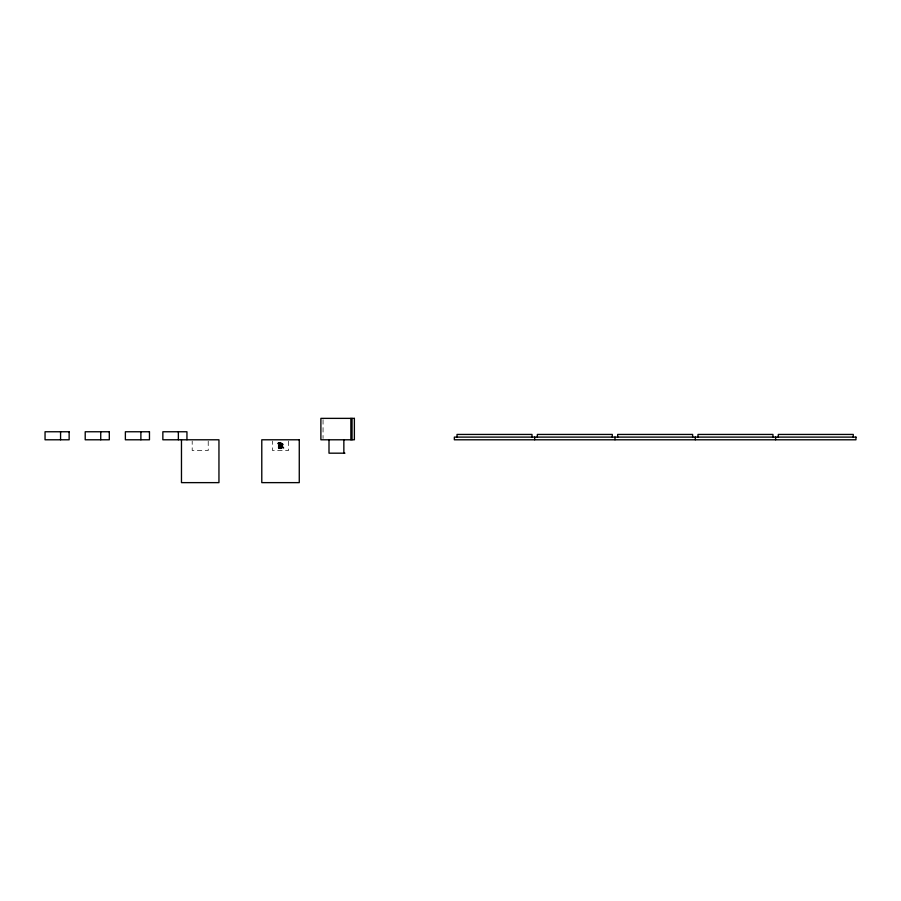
<?xml version="1.0" encoding="UTF-8"?>
<svg xmlns="http://www.w3.org/2000/svg" width="901" height="901" viewBox="0 0 901 901"><rect width="100%" height="100%" fill="white"/><g stroke="black" fill="none" stroke-linecap="round" stroke-linejoin="round"><path stroke-width="0.68" stroke-dasharray="4.5 3.38" d="M323.054 419.708L323.054 438.449M288.545 441.13L288.545 450.5L272.507 450.5L272.507 441.13M208.221 441.13L208.221 450.5L192.195 450.5L192.195 441.13"/><path stroke-width="1.35" d="M344.925 453.18L329 453.18L329 439.789M853.27 437.109L853.27 434.44L778.306 434.44L778.306 437.109M775.626 437.109L775.626 439.789M772.957 437.109L772.957 434.44L697.993 434.44L697.993 437.109M695.313 437.109L695.313 439.789M692.632 437.109L692.632 434.44L617.669 434.44L617.669 437.109M614.989 437.109L614.989 439.789M612.308 437.109L612.308 434.44L537.345 434.44L537.345 437.109M534.676 437.109L534.676 439.789M531.995 437.109L531.995 434.44L457.032 434.44L457.032 437.109M352.043 418.368L352.043 439.789M350.872 418.368L350.872 439.789M343.855 439.789L343.855 453.18M186.946 439.789L186.946 431.759L162.856 431.759L162.856 439.789L218.954 439.789L218.954 482.632L181.473 482.632L181.473 439.789M178.364 431.759L178.364 439.789M140.883 431.759L140.883 439.789M100.732 431.759L100.732 439.789M60.57 431.759L60.57 439.789M280.785 445.635L282.351 444.891L281.731 444.159L280.785 445.635M279.456 445.939C278.24 446.085 277.621 448.935 281.191 448.394L282.148 447.29C286.462 449.655 279.592 445.421 283.083 444.587L282.216 443.574L280.774 444.711C281.157 439.756 281.54 448.146 278.612 447.932L280.098 446.468L280.774 442.819L278.646 442.774L277.846 443.596L280.369 443.033C279.558 445.353 277.271 444.328 279.456 445.939M280.774 446.164L280.087 447.403L281.551 447.741L282.069 447.144L280.774 446.164M354.375 418.368L320.891 418.368L320.891 439.789L354.375 439.789L354.375 418.368M69.14 431.759L45.05 431.759L45.05 439.789L69.14 439.789L69.14 431.759M109.303 431.759L85.212 431.759L85.212 439.789L109.303 439.789L109.303 431.759M149.465 431.759L125.374 431.759L125.374 439.789L149.465 439.789L149.465 431.759M855.95 437.109L454.352 437.109L454.352 439.789L855.95 439.789L855.95 437.109M299.267 439.789L261.786 439.789L261.786 482.632L299.267 482.632L299.267 439.789"/></g></svg>
